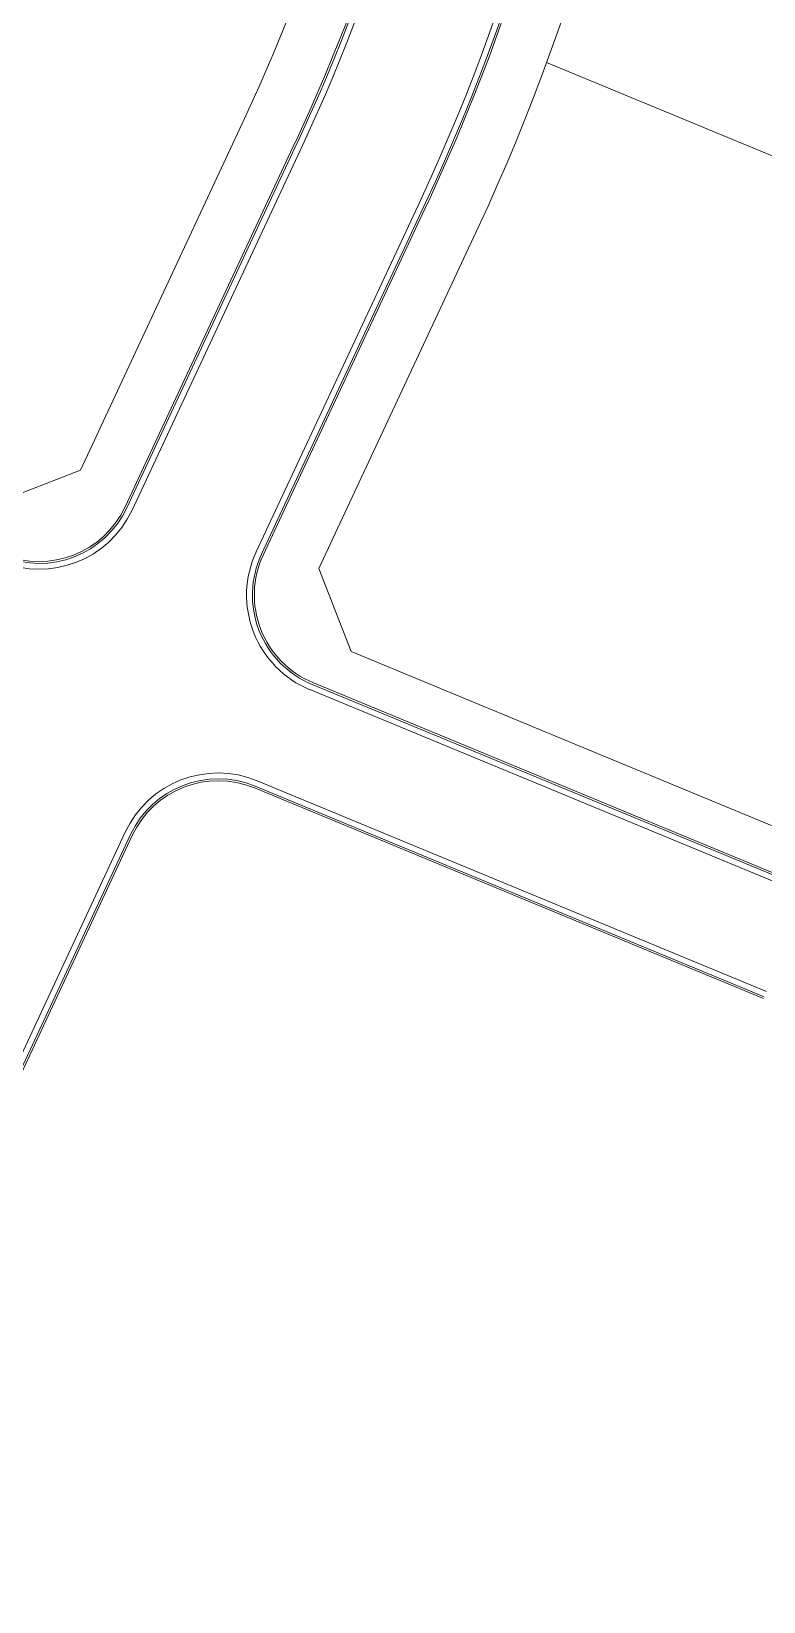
# Model space of a CAD drawing. Header units: metres. Extents: x 305195 to 309187, y 6261447 to 6263623.
# Drawn here: x 305685.4 to 305742.2, y 6262879.7 to 6263001.6 of the extents above; entities that cross this region are included whole.
import ezdxf

# ---------------------------------------------------------------- set-up
doc = ezdxf.new("R2010")
doc.units = ezdxf.units.M
doc.layers.add('st_new', color=9, linetype='Continuous')

# ---------------------------------------------------------------- blocks, each defined once
blk = doc.blocks.new('ST4_NEW')
at = {"layer": 'st_new', "color": 251, "lineweight": 0}
for p, q in [((349.23, 586.84), (309.18, 603.41)), ((273, 571.78), (285.74, 599.07)), ((276.47, 568.92), (289.68, 597.23)), ((276.6, 568.85), (289.82, 597.17)), ((277.01, 568.66), (290.23, 596.98)), ((299.38, 592.7), (286.65, 565.44)), ((299.79, 592.51), (287.06, 565.25)), ((299.92, 592.45), (287.19, 565.18)), ((291.5, 564.13), (303.86, 590.61)), ((266.27, 569.16), (273, 571.78)), ((294.01, 557.68), (291.5, 564.13)), ((330.85, 542.43), (294.01, 557.68)), ((290.81, 554.73), (329.34, 538.78)), ((290.99, 555.14), (329.51, 539.2)), ((291.04, 555.28), (329.57, 539.34)), ((326.24, 531.3), (286.73, 547.65)), ((326.01, 530.75), (286.5, 547.1)), ((326.07, 530.88), (286.56, 547.24)), ((276.49, 543.67), (244.2, 474.49)), ((276.9, 543.48), (244.61, 474.3)), ((277.03, 543.41), (244.74, 474.24))]:
    blk.add_line(p, q, dxfattribs=at)
for centre, radius, start, end in [((157.98, 658.71), 161, 334.9774, 16.2659), ((157.98, 658.71), 156.05, 334.9774, 16.2659), ((157.98, 658.71), 156.5, 334.9774, 16.2659), ((157.98, 658.71), 156.65, 334.9774, 16.2659), ((157.98, 658.71), 145.35, 334.9774, 353.1639), ((157.98, 658.71), 145.5, 334.9774, 353.1639), ((157.98, 658.71), 145.95, 334.9774, 353.1639), ((157.98, 658.71), 141, 334.9774, 352.7335), ((269.81, 572.03), 7.95, 247.5179, 334.9774), ((269.81, 572.03), 7.5, 247.5179, 334.9774), ((269.81, 572.03), 7.35, 247.5179, 334.9774), ((293.85, 562.07), 7.95, 154.9774, 247.5179), ((293.85, 562.07), 7.5, 154.9774, 247.5179), ((293.85, 562.07), 7.35, 154.9774, 247.5179), ((283.69, 540.31), 7.95, 67.5179, 154.9774), ((283.69, 540.31), 7.5, 67.5179, 154.9774), ((283.69, 540.31), 7.35, 67.5179, 154.9774)]:
    blk.add_arc(centre, radius, start, end, dxfattribs=at)
blk = doc.blocks.new('PLAN_NEW')
at = {"layer": 'st_new', "lineweight": 0}
blk.add_blockref('ST4_NEW', (-232.08, -1017.59), dxfattribs=at)

msp = doc.modelspace()

# ---------------------------------------------------------------- block references
at = {"layer": 'st_new'}
msp.add_blockref('PLAN_NEW', (305648.26, 6263413.34), dxfattribs=at)

doc.saveas('drawing.dxf')
